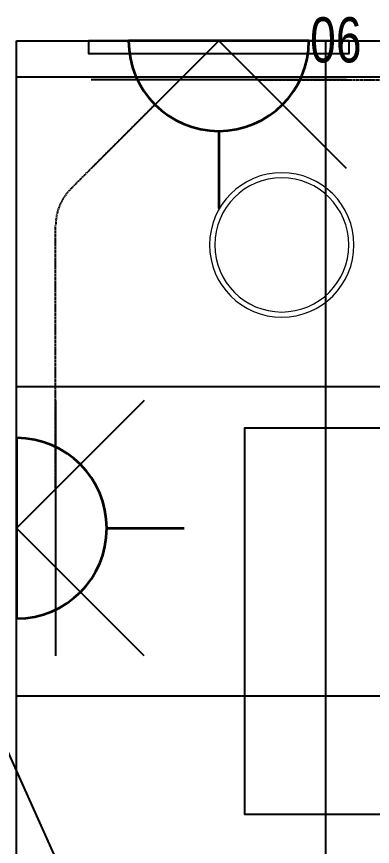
# Model space of a CAD drawing. Extents: x -12260 to 57327, y -29287 to 19916.
# Drawn here: x 35376 to 36066, y 698 to 2307 of the extents above; entities that cross this region are included whole.
import ezdxf
from ezdxf import colors
from ezdxf.entities.mleader import LeaderData, LeaderLine
from ezdxf.enums import TextEntityAlignment as Align
from ezdxf.math import Vec2, Vec3

# ---------------------------------------------------------------- set-up
doc = ezdxf.new("R2010")
doc.units = 0
doc.header["$LTSCALE"] = 0.25
doc.linetypes.add('DASHDOT', pattern=[25.4, 12.7, -6.35, 0, -6.35])
doc.linetypes.add('HIDDEN', pattern=[9.525, 6.35, -3.175])
for name, color, linetype, lineweight in [('01-First Floor-FUR$0$72_EGR_EQP_TAG', 142, 'Continuous', 5), ('01-First Floor-FUR$0$LOADING', 253, 'Continuous', 5), ('01-First Floor-FUR$0$Walls', 251, 'Continuous', 5), ('E-LITE-CIRC @ 100', 6, 'Continuous', 25), ('E-LITE-CLNG-CNDT', 6, 'DASHDOT', 35), ('E-LITE-EXIT-NUMB', 6, 'Continuous', 25), ('E-POWR-FLOR-CNDT', 6, 'HIDDEN', 25), ('E-POWR-WALL @ 100', 4, 'Continuous', 35)]:
    doc.layers.add(name, color=color, linetype=linetype, lineweight=lineweight)
doc.layers.add('01-First Floor-FUR$0$FALSE CEILING', color=251, linetype='Continuous')
doc.styles.add('01-First Floor-FUR$0$X3G_ENTITY_257CFD', font='swisscl.ttf', dxfattribs={"height": 200})
doc.styles.add('DC_SIMPLEX', font='SIMPLEX.shx', dxfattribs={"width": 0.7})

# ---------------------------------------------------------------- blocks, each defined once
blk = doc.blocks.new('01-First Floor-FUR$0$WM00001-P')
at = {"layer": '01-First Floor-FUR$0$LOADING'}
for radius in [0.14, 0.13]:
    blk.add_circle((0, 0), radius, dxfattribs=at)
blk = doc.blocks.new('01-First Floor-FUR')
at = {"layer": '01-First Floor-FUR$0$FALSE CEILING', "linetype": 'Continuous'}
for p, q in [((35976, -810), (35976, 2260)), ((35376, 2190), (39376, 2190)), ((35376, 1590), (39376, 1590)), ((35376, 990), (39376, 990))]:
    blk.add_line(p, q, dxfattribs=at)
at = {"layer": '01-First Floor-FUR$0$FALSE CEILING'}
blk.add_lwpolyline([(35376, 2260), (39376, 2260), (39376, -810), (35376, -810)], close=True, dxfattribs=at)
at = {"layer": '01-First Floor-FUR$0$FALSE CEILING', "elevation": -0.1}
blk.add_lwpolyline([(35515.2, 2260), (35515.2, 2235), (36021.2, 2235), (36021.2, 2260), (35515.2, 2260)], dxfattribs=at)
blk.add_lwpolyline([(37318.5, 1510), (37318.5, 760), (35818.5, 760), (35818.5, 1510)], close=True, dxfattribs=at)
at = {"layer": '01-First Floor-FUR$0$LOADING', "elevation": -0.1}
blk.add_lwpolyline([(35515.2, 2260), (35515.2, 2235), (36021.2, 2235), (36021.2, 2260), (35515.2, 2260)], dxfattribs=at)
blk.add_lwpolyline([(37318.5, 1510), (37318.5, 760), (35818.5, 760), (35818.5, 1510)], close=True, dxfattribs=at)
at = {"layer": '01-First Floor-FUR$0$Walls'}
for p, q in [((39376, 2260), (35376, 2260)), ((35376, 2260), (35376, 370))]:
    blk.add_line(p, q, dxfattribs=at)
at = {"layer": '01-First Floor-FUR$0$LOADING', "extrusion": (2.24019e-05, -2.26055e-18, -1), "xscale": 1000, "yscale": 1000, "zscale": 1000, "rotation": 180}
blk.add_blockref('01-First Floor-FUR$0$WM00001-P', (-35890.4, 1864.2, 0.9), dxfattribs=at)
at = {"layer": '01-First Floor-FUR$0$72_EGR_EQP_TAG', "insert": (35995.3, 2305.5, -0.1), "char_height": 87.47, "attachment_point": 2, "style": '01-First Floor-FUR$0$X3G_ENTITY_257CFD'}
blk.add_mtext('06', dxfattribs=at)
blk = doc.blocks.new('*U26')
blk.add_line((0, -1.75), (0, -3.25))
blk.add_lwpolyline([(-1.75, 0, 1), (1.75, 0)], format="xyb", close=True)
at = {"layer": 'Defpoints'}
for p, q in [((-2.475, -2.475), (0, 0)), ((2.475, -2.475), (0, 0)), ((2.475, -0.758), (-2.475, -0.758))]:
    blk.add_line(p, q, dxfattribs=at)
at = {"layer": 'E-LITE-EXIT-NUMB', "style": 'DC_SIMPLEX', "width": 0.7, "flags": 8}
blk.add_attdef('TYPE', text='', height=2, rotation=360, dxfattribs=at).set_placement((-2.682, 5.238), align=Align.RIGHT)
blk.add_attdef('CIRCUIT', (2.682, 5.238), '', height=2, rotation=360, dxfattribs=at)
blk = doc.blocks.new('ARR0W')
at = {"color": 45}
blk.add_ellipse((0, 0), major_axis=(0.4, 0), ratio=0.4, dxfattribs=at)
at = {"color": 45, "ltscale": 0.5}
blk.add_solid([(-1.4, 0.167), (-0.4, 0), (-1.4, -0.167)], dxfattribs=at)

msp = doc.modelspace()

# ---------------------------------------------------------------- linework, layer by layer
at = {"layer": 'E-POWR-FLOR-CNDT'}
for points in [[(35844, 2184.2), (39105.3, 2184.2, -0.198912), (39176, 2154.9), (39252.3, 2078.7)], [(35451.8, 1390.8), (35451.8, 1902.2, -0.198912), (35481.1, 1972.9), (35644.5, 2136.3)]]:
    msp.add_lwpolyline(points, format="xyb", dxfattribs=at)

# ---------------------------------------------------------------- block references
at = {"layer": 'E-LITE-CLNG-CNDT'}
msp.add_blockref('01-First Floor-FUR', (0, 0), dxfattribs=at)
at = {"layer": 'E-POWR-WALL @ 100', "xscale": 100, "yscale": 100, "zscale": 100}
msp.add_blockref('*U26', (35768.2, 2260, -0.1), dxfattribs=at)
at = {"layer": 'E-POWR-WALL @ 100', "xscale": 100, "yscale": 100, "zscale": 100, "rotation": 90.00000000000001}
msp.add_blockref('*U26', (35376, 1315), dxfattribs=at)

# ---------------------------------------------------------------- leaders
at = {"layer": 'E-LITE-CIRC @ 100'}
ml = msp.add_multileader_mtext('Standard', dxfattribs=at)
ml.set_content('{\\Fdc_el_romans|c0;\\W0.8;TO\\Fromans|c0; \\Fsimplex|c0;LP-F1/S14}', color=256, style='DC_SIMPLEX')
ml.set_leader_properties()
ml.set_arrow_properties(name='ARR0W')
ml.build(insert=Vec2(0, 0))
ml.multileader.update_dxf_attribs({"dogleg_length": 200, "arrow_head_size": 140, "scale": 100})
ctx = ml.context
ctx.base_point, ctx.scale, ctx.char_height, ctx.arrow_head_size, ctx.landing_gap_size, ctx.plane_origin, ctx.plane_x_axis, ctx.plane_y_axis = Vec3(35782.2, 182.1), 100, 200, 140, 140, Vec3(56674.7, -3293.1), Vec3(1, 0.000001, 0), Vec3(-0.000001, 1, 0)
notes = []
notes.append((ctx, [(0, (1, 1, 0), (35673.4, 182.1), (1, 0.000001, 0), 108.8, [(0, [(35163.7, 1315)], 0, [])])]))
ctx.mtext.insert, ctx.mtext.text_direction, ctx.mtext.rotation, ctx.mtext.flow_direction = Vec3(35922.2, 315.4), Vec3(1, 0.000001, 0), 0.000001, 5
for ctx, leaders in notes:
    for number, flags, end, landing, length, lines in leaders:
        leader = LeaderData()
        leader.index, (leader.has_last_leader_line, leader.has_dogleg_vector, leader.attachment_direction) = number, flags
        leader.last_leader_point, leader.dogleg_vector, leader.dogleg_length = Vec3(end), Vec3(landing), length
        for number, points, colour, breaks in lines:
            line = LeaderLine()
            line.index, line.vertices, line.color, line.breaks = number, Vec3.list(points), colors.encode_raw_color(colour), breaks
            leader.lines.append(line)
        ctx.leaders.append(leader)

doc.saveas('drawing.dxf')
